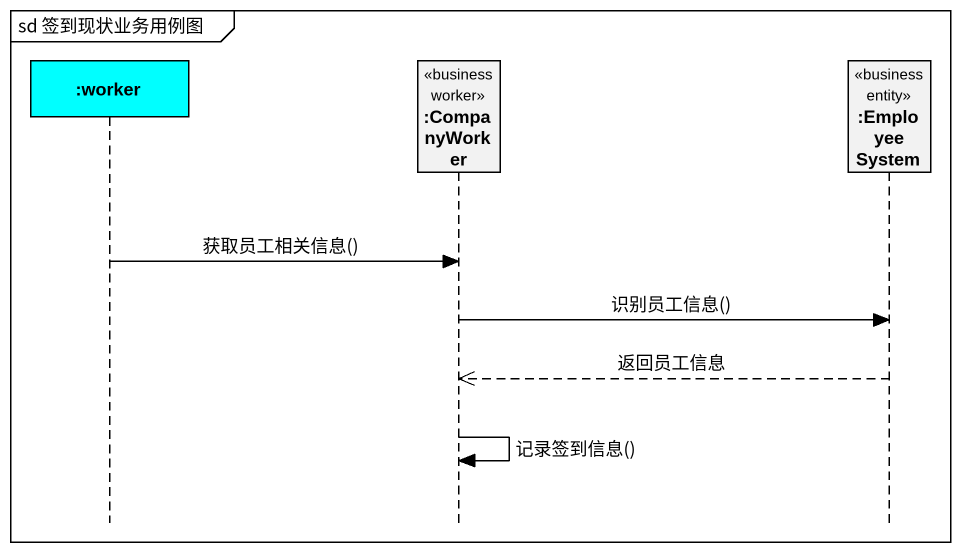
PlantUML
@startuml
mainframe sd 签到现状业务用例图
hide footbox
participant ":worker" as worker #00FFFF
participant ":CompanyWorker" as CompanyWorker <<business worker>>
participant ":EmployeeSystem" as EmployeeSystem <<business entity>>

worker -> CompanyWorker : 获取员工相关信息()
CompanyWorker -> EmployeeSystem : 识别员工信息()
EmployeeSystem -->> CompanyWorker : 返回员工信息
CompanyWorker -> CompanyWorker : 记录签到信息()
@enduml
